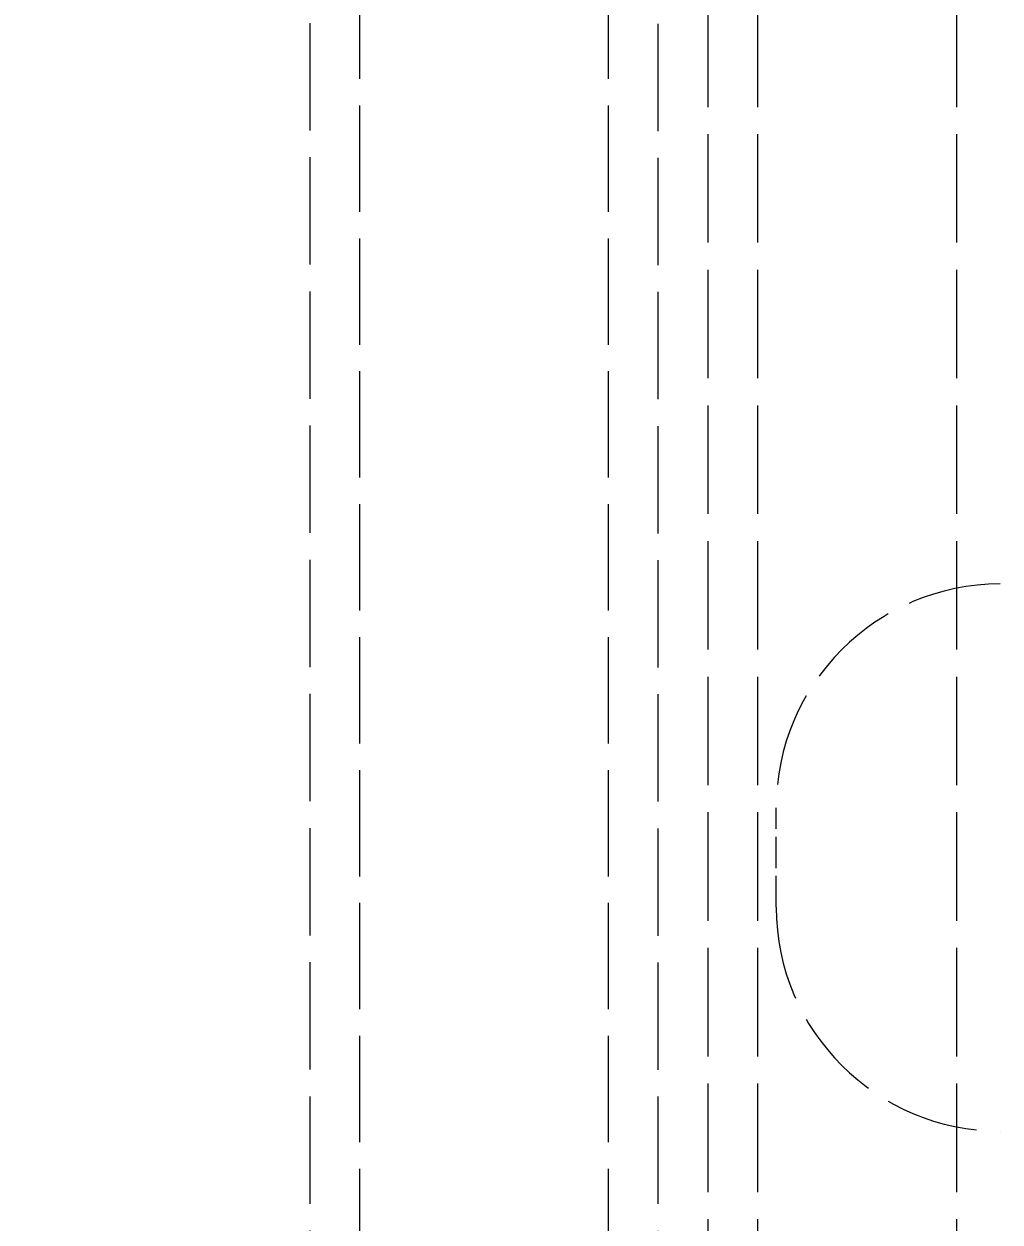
# Model space of a CAD drawing. Header units: millimetres. Extents: x 0 to 2523, y 0 to 1782.
# Drawn here: x 163.7 to 222.5, y 1534 to 1606.2 of the extents above; entities that cross this region are included whole.
import ezdxf

# ---------------------------------------------------------------- set-up
doc = ezdxf.new("R2010")
doc.units = ezdxf.units.MM
doc.header["$LTSCALE"] = 3
doc.linetypes.add('DASHED', pattern=[0.2067, 0.1654, -0.0413])
for name, color, linetype, lineweight in [('가려진 것(ISO)', 2, 'DASHED', 18), ('가려진 좁은 것(ISO)', 2, 'DASHED', 18), ('치수(ISO)', 2, 'Continuous', 25)]:
    doc.layers.add(name, color=color, linetype=linetype, lineweight=lineweight)
doc.styles.add('치수 텍스트_PSTEK_POSCO', font='isocp.shx')
doc.dimstyles.new('치수_PSTEK_POSCO', dxfattribs={"dimscale": 3, "dimtxt": 2.5, "dimasz": 1.5, "dimexe": 1, "dimexo": 1.5, "dimgap": 1, "dimtad": 1, "dimrnd": 1e-08, "dimdsep": 46, "dimtxsty": '치수 텍스트_PSTEK_POSCO', "dimcen": 0.09, "dimdle": 10, "dimclrd": 7, "dimclre": 7, "dimclrt": 2, "dimadec": 1, "dimazin": 2, "dimtfac": 1, "dimtmove": 0, "dimatfit": 3, "dimfxl": 0, "dimtolj": 1, "dimlwd": -1, "dimlwe": -1, "dimarcsym": 0})

# ---------------------------------------------------------------- blocks, each defined once
blk = doc.blocks.new('*D86')
at = {"layer": 'Defpoints', "color": 0}
for p in [(126.605, 1615.965), (204.919, 1615.965), (207.919, 1525.965)]:
    blk.add_point(p, dxfattribs=at)
at = {"layer": '치수(ISO)', "color": 7}
for p, q in [((200.419, 1615.965), (123.605, 1615.965)), ((126.605, 1530.465), (126.605, 1611.465)), ((203.419, 1525.965), (123.605, 1525.965))]:
    blk.add_line(p, q, dxfattribs=at)
for points in [[(125.855, 1611.465), (127.355, 1611.465), (126.605, 1615.965)], [(125.855, 1530.465), (127.355, 1530.465), (126.605, 1525.965)]]:
    blk.add_solid(points, dxfattribs=at)
at = {"layer": '치수(ISO)', "color": 2, "insert": (119.855, 1566.613), "char_height": 7.5, "attachment_point": 4, "rotation": 90, "style": '치수 텍스트_PSTEK_POSCO'}
blk.add_mtext('\\A1;60', dxfattribs=at)
blk = doc.blocks.new('*D88')
at = {"layer": 'Defpoints', "color": 0}
for p in [(98.807, 1615.965), (201.919, 1615.965), (201.919, 1389.465)]:
    blk.add_point(p, dxfattribs=at)
at = {"layer": '치수(ISO)', "color": 7}
for p, q in [((197.419, 1615.965), (95.807, 1615.965)), ((98.807, 1393.965), (98.807, 1611.465)), ((197.419, 1389.465), (95.807, 1389.465))]:
    blk.add_line(p, q, dxfattribs=at)
for points in [[(98.057, 1611.465), (99.557, 1611.465), (98.807, 1615.965)], [(98.057, 1393.965), (99.557, 1393.965), (98.807, 1389.465)]]:
    blk.add_solid(points, dxfattribs=at)
at = {"layer": '치수(ISO)', "color": 2, "insert": (92.057, 1497.465), "char_height": 7.5, "attachment_point": 4, "rotation": 90, "style": '치수 텍스트_PSTEK_POSCO'}
blk.add_mtext('\\A1;151', dxfattribs=at)

msp = doc.modelspace()

# ---------------------------------------------------------------- linework, layer by layer
at = {"layer": '가려진 것(ISO)', "ltscale": 13.049678}
msp.add_line((180.9194, 1348.965), (180.9194, 1656.465), dxfattribs=at)
at = {"layer": '가려진 것(ISO)', "ltscale": 12.928949}
for p, q in [((183.9194, 1386.465), (183.9194, 1618.965)), ((198.9194, 1386.465), (198.9194, 1618.965))]:
    msp.add_line(p, q, dxfattribs=at)
at = {"layer": '가려진 것(ISO)', "ltscale": 13.045131}
msp.add_line((201.9194, 1389.465), (201.9194, 1615.965), dxfattribs=at)
at = {"layer": '가려진 것(ISO)', "ltscale": 13.194353}
for p, q in [((204.9194, 1615.965), (204.9194, 1525.965)), ((219.9194, 1615.965), (219.9194, 1525.965))]:
    msp.add_line(p, q, dxfattribs=at)
at = {"layer": '가려진 것(ISO)', "ltscale": 3.809293}
msp.add_line((209.0444, 1552.965), (209.0444, 1558.965), dxfattribs=at)
at = {"layer": '가려진 것(ISO)', "ltscale": 11.399102}
for centre, start, end in [((222.5444, 1558.965), 90, 180), ((222.5444, 1552.965), 180, 270)]:
    msp.add_arc(centre, 13.5, start, end, dxfattribs=at)
at = {"layer": '가려진 좁은 것(ISO)', "ltscale": 13.194353}
msp.add_line((207.9194, 1615.965), (207.9194, 1525.965), dxfattribs=at)

# ---------------------------------------------------------------- dimensions: what is measured, and where the dimension line sits
at = {"layer": '치수(ISO)', "color": 7}
for base, p1, p2, picture, middle in [((98.8073, 1615.965), (201.9194, 1389.465), (201.9194, 1615.965), '*D88', (98.8073, 1502.715)), ((126.6054, 1615.965), (207.9194, 1525.965), (204.9194, 1615.965), '*D86', (126.6054, 1570.965))]:
    dim = msp.add_linear_dim(base=base, p1=p1, p2=p2, angle=90, dimstyle='치수_PSTEK_POSCO', override={"dimdec": 2, "dimlfac": 0.666667, "dimtp": 0, "dimtm": 0, "dimtdec": 2, "dimtofl": 0, "dimatfit": 1}, dxfattribs=at)
    dim.commit()
    dim.dimension.update_dxf_attribs({"geometry": picture, "text_midpoint": middle, "dimtype": 160})

doc.saveas('drawing.dxf')
